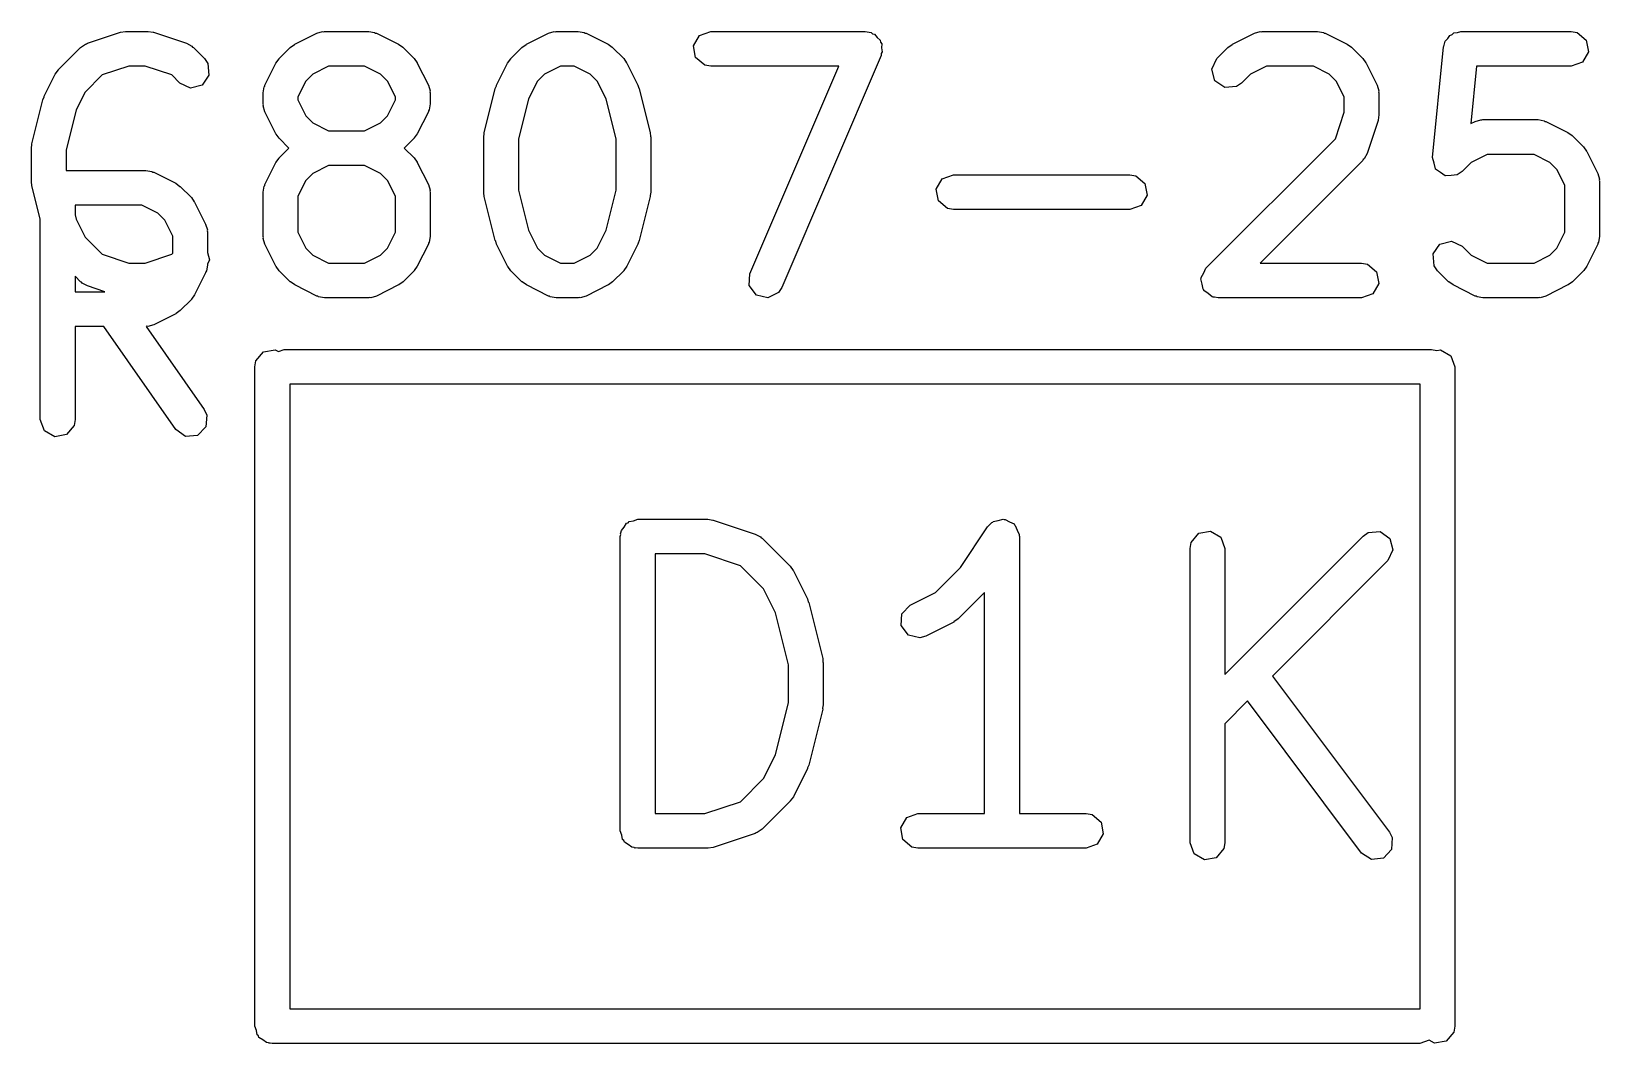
# Model space of a CAD drawing. Extents: x 0.14 to 2.87, y -2.36 to 0.08.
# Drawn here: x 0.4674 to 0.7339, y -2.318 to -2.1461 of the extents above; entities that cross this region are included whole.
import ezdxf

# ---------------------------------------------------------------- set-up
doc = ezdxf.new("R2010")
doc.units = 0
doc.header["$MEASUREMENT"] = 0
doc.layers.add('BLACK', color=7, linetype='CONTINUOUS')

msp = doc.modelspace()

# ---------------------------------------------------------------- linework, layer by layer
at = {"layer": 'BLACK', "linetype": 'CONTINUOUS'}
for p, q in [((0.476958, -2.14808), (0.482582, -2.14621)), ((0.482582, -2.14621), (0.483456, -2.14608)), ((0.483456, -2.14608), (0.483516, -2.14606)), ((0.483516, -2.14606), (0.487266, -2.14606)), ((0.487266, -2.14606), (0.488135, -2.14621)), ((0.488135, -2.14621), (0.488199, -2.14621)), ((0.488199, -2.14621), (0.493824, -2.14808)), ((0.512192, -2.14824), (0.515941, -2.14637)), ((0.515941, -2.14637), (0.516924, -2.14608)), ((0.516924, -2.14608), (0.517096, -2.14612)), ((0.517096, -2.14612), (0.517262, -2.14606)), ((0.517262, -2.14606), (0.524761, -2.14606)), ((0.524761, -2.14606), (0.525771, -2.14623)), ((0.525771, -2.14623), (0.525906, -2.14635)), ((0.525906, -2.14635), (0.526081, -2.14637)), ((0.526081, -2.14637), (0.529831, -2.14824)), ((0.551562, -2.14824), (0.555311, -2.14637)), ((0.555311, -2.14637), (0.556294, -2.14608)), ((0.556294, -2.14608), (0.556466, -2.14612)), ((0.556466, -2.14612), (0.556632, -2.14606)), ((0.556632, -2.14606), (0.560381, -2.14606)), ((0.560381, -2.14606), (0.561391, -2.14623)), ((0.561391, -2.14623), (0.561527, -2.14635)), ((0.561527, -2.14635), (0.561702, -2.14637)), ((0.561702, -2.14637), (0.565452, -2.14824)), ((0.579971, -2.1485), (0.580981, -2.14675)), ((0.580981, -2.14675), (0.582879, -2.14606)), ((0.582879, -2.14606), (0.609125, -2.14606)), ((0.609125, -2.14606), (0.610135, -2.14623)), ((0.610135, -2.14623), (0.610403, -2.14646)), ((0.610403, -2.14646), (0.610742, -2.14654)), ((0.610742, -2.14654), (0.611155, -2.14709)), ((0.611155, -2.14709), (0.611683, -2.14753)), ((0.611683, -2.14753), (0.611743, -2.14788)), ((0.611743, -2.14788), (0.611952, -2.14816)), ((0.671547, -2.14824), (0.675296, -2.14637)), ((0.675296, -2.14637), (0.676279, -2.14608)), ((0.676279, -2.14608), (0.676451, -2.14612)), ((0.676451, -2.14612), (0.676617, -2.14606)), ((0.676617, -2.14606), (0.685991, -2.14606)), ((0.685991, -2.14606), (0.687001, -2.14623)), ((0.687001, -2.14623), (0.687136, -2.14635)), ((0.687136, -2.14635), (0.687311, -2.14637)), ((0.687311, -2.14637), (0.691061, -2.14824)), ((0.707516, -2.14839), (0.707702, -2.14773)), ((0.707702, -2.14773), (0.708151, -2.14729)), ((0.708151, -2.14729), (0.708465, -2.14675)), ((0.708465, -2.14675), (0.708853, -2.14661)), ((0.708853, -2.14661), (0.709148, -2.14632)), ((0.709148, -2.14632), (0.709773, -2.14627)), ((0.709773, -2.14627), (0.710363, -2.14606)), ((0.710363, -2.14606), (0.72911, -2.14606)), ((0.72911, -2.14606), (0.73012, -2.14623)), ((0.73012, -2.14623), (0.731668, -2.14753)), ((0.731668, -2.14753), (0.732018, -2.14952)), ((0.472054, -2.15254), (0.475804, -2.1488)), ((0.475804, -2.1488), (0.476644, -2.14821)), ((0.476644, -2.14821), (0.47682, -2.14819)), ((0.47682, -2.14819), (0.476958, -2.14808)), ((0.493824, -2.14808), (0.494725, -2.14857)), ((0.494725, -2.14857), (0.494818, -2.14872)), ((0.494818, -2.14872), (0.494978, -2.1488)), ((0.494978, -2.1488), (0.496853, -2.15067)), ((0.50955, -2.15067), (0.511424, -2.1488)), ((0.511424, -2.1488), (0.512148, -2.14829)), ((0.512148, -2.14829), (0.512192, -2.14824)), ((0.529831, -2.14824), (0.53054, -2.14877)), ((0.53054, -2.14877), (0.530598, -2.1488)), ((0.530598, -2.1488), (0.532473, -2.15067)), ((0.54892, -2.15067), (0.550795, -2.1488)), ((0.550795, -2.1488), (0.551518, -2.14829)), ((0.551518, -2.14829), (0.551562, -2.14824)), ((0.565452, -2.14824), (0.566161, -2.14877)), ((0.566161, -2.14877), (0.566219, -2.1488)), ((0.566219, -2.1488), (0.568094, -2.15067)), ((0.580322, -2.15048), (0.579971, -2.1485)), ((0.581869, -2.15178), (0.580322, -2.15048)), ((0.611839, -2.15017), (0.594967, -2.18954)), ((0.611859, -2.14982), (0.611839, -2.15017)), ((0.612033, -2.14952), (0.611859, -2.14982)), ((0.611952, -2.14816), (0.611914, -2.14884)), ((0.611914, -2.14884), (0.612033, -2.14952)), ((0.668905, -2.15067), (0.67078, -2.1488)), ((0.67078, -2.1488), (0.671503, -2.14829)), ((0.671503, -2.14829), (0.671547, -2.14824)), ((0.691061, -2.14824), (0.69177, -2.14877)), ((0.69177, -2.14877), (0.691828, -2.1488)), ((0.691828, -2.1488), (0.693703, -2.15067)), ((0.70555, -2.16746), (0.707425, -2.14871)), ((0.707425, -2.14871), (0.707467, -2.14856)), ((0.707455, -2.1485), (0.707516, -2.14839)), ((0.707467, -2.14856), (0.707455, -2.1485)), ((0.732018, -2.14952), (0.731008, -2.15127)), ((0.471501, -2.15331), (0.472027, -2.1526)), ((0.472027, -2.1526), (0.472054, -2.15254)), ((0.483995, -2.15196), (0.479487, -2.15346)), ((0.486786, -2.15196), (0.483995, -2.15196)), ((0.491295, -2.15346), (0.486786, -2.15196)), ((0.496853, -2.15067), (0.497441, -2.15151)), ((0.497441, -2.15151), (0.497617, -2.15352)), ((0.507122, -2.15519), (0.508997, -2.15144)), ((0.508997, -2.15144), (0.509522, -2.15073)), ((0.509522, -2.15073), (0.50955, -2.15067)), ((0.517959, -2.15196), (0.515261, -2.15331)), ((0.524064, -2.15196), (0.517959, -2.15196)), ((0.526761, -2.15331), (0.524064, -2.15196)), ((0.532473, -2.15067), (0.532979, -2.15139)), ((0.532979, -2.15139), (0.533026, -2.15144)), ((0.533026, -2.15144), (0.534901, -2.15519)), ((0.546492, -2.15519), (0.548367, -2.15144)), ((0.548367, -2.15144), (0.548893, -2.15073)), ((0.548893, -2.15073), (0.54892, -2.15067)), ((0.557329, -2.15196), (0.554631, -2.15331)), ((0.559684, -2.15196), (0.557329, -2.15196)), ((0.562382, -2.15331), (0.559684, -2.15196)), ((0.568094, -2.15067), (0.5686, -2.15139)), ((0.5686, -2.15139), (0.568647, -2.15144)), ((0.568647, -2.15144), (0.570522, -2.15519)), ((0.582879, -2.15196), (0.581869, -2.15178)), ((0.604647, -2.15196), (0.582879, -2.15196)), ((0.589539, -2.18722), (0.604647, -2.15196)), ((0.668051, -2.1525), (0.668905, -2.15067)), ((0.668574, -2.15445), (0.668051, -2.1525)), ((0.677314, -2.15196), (0.674617, -2.15331)), ((0.685294, -2.15196), (0.677314, -2.15196)), ((0.687991, -2.15331), (0.685294, -2.15196)), ((0.693703, -2.15067), (0.694209, -2.15139)), ((0.694209, -2.15139), (0.694256, -2.15144)), ((0.694256, -2.15144), (0.696131, -2.15519)), ((0.713035, -2.15196), (0.712058, -2.16173)), ((0.72911, -2.15196), (0.713035, -2.15196)), ((0.731008, -2.15127), (0.72911, -2.15196)), ((0.469626, -2.15706), (0.471501, -2.15331)), ((0.479487, -2.15346), (0.476569, -2.15638)), ((0.492677, -2.15485), (0.491295, -2.15346)), ((0.494507, -2.1557), (0.492677, -2.15485)), ((0.496458, -2.15518), (0.494507, -2.1557)), ((0.497617, -2.15352), (0.496458, -2.15518)), ((0.50681, -2.15651), (0.506988, -2.1555)), ((0.506988, -2.1555), (0.507102, -2.15536)), ((0.507102, -2.15536), (0.507122, -2.15519)), ((0.514064, -2.15451), (0.512716, -2.1572)), ((0.515261, -2.15331), (0.514064, -2.15451)), ((0.527959, -2.15451), (0.526761, -2.15331)), ((0.529307, -2.1572), (0.527959, -2.15451)), ((0.534901, -2.15519), (0.535193, -2.15617)), ((0.544394, -2.16329), (0.546268, -2.15579)), ((0.546268, -2.15579), (0.546476, -2.15533)), ((0.546476, -2.15533), (0.546492, -2.15519)), ((0.553434, -2.15451), (0.551919, -2.15754)), ((0.554631, -2.15331), (0.553434, -2.15451)), ((0.563579, -2.15451), (0.562382, -2.15331)), ((0.565095, -2.15754), (0.563579, -2.15451)), ((0.570522, -2.15519), (0.570667, -2.15568)), ((0.570667, -2.15568), (0.570745, -2.15579)), ((0.570745, -2.15579), (0.57262, -2.16329)), ((0.670228, -2.15561), (0.668574, -2.15445)), ((0.672241, -2.15543), (0.670228, -2.15561)), ((0.673081, -2.15485), (0.672241, -2.15543)), ((0.674617, -2.15331), (0.673081, -2.15485)), ((0.689188, -2.15451), (0.687991, -2.15331)), ((0.690537, -2.1572), (0.689188, -2.15451)), ((0.696131, -2.15519), (0.696423, -2.15617)), ((0.467528, -2.16517), (0.469403, -2.15767)), ((0.469403, -2.15767), (0.46961, -2.1572)), ((0.46961, -2.1572), (0.469626, -2.15706)), ((0.476569, -2.15638), (0.475054, -2.15941)), ((0.50681, -2.15838), (0.50681, -2.15651)), ((0.50687, -2.15855), (0.50681, -2.15838)), ((0.506829, -2.15872), (0.50687, -2.15855)), ((0.512716, -2.1572), (0.512716, -2.15769)), ((0.512716, -2.15769), (0.514064, -2.16038)), ((0.527959, -2.16038), (0.529307, -2.15769)), ((0.529307, -2.15769), (0.529307, -2.1572)), ((0.535213, -2.15838), (0.535035, -2.15939)), ((0.535193, -2.15617), (0.535152, -2.15634)), ((0.535152, -2.15634), (0.535213, -2.15651)), ((0.535213, -2.15651), (0.535213, -2.15838)), ((0.551919, -2.15754), (0.550211, -2.16437)), ((0.566803, -2.16437), (0.565095, -2.15754)), ((0.690537, -2.15978), (0.690537, -2.1572)), ((0.696423, -2.15617), (0.696382, -2.15634)), ((0.696382, -2.15634), (0.696443, -2.15651)), ((0.696443, -2.15651), (0.696443, -2.16026)), ((0.475054, -2.15941), (0.473345, -2.16625)), ((0.507122, -2.1597), (0.506829, -2.15872)), ((0.508997, -2.16345), (0.507122, -2.1597)), ((0.514064, -2.16038), (0.515261, -2.16158)), ((0.526761, -2.16158), (0.527959, -2.16038)), ((0.534901, -2.1597), (0.533026, -2.16345)), ((0.534921, -2.15953), (0.534901, -2.1597)), ((0.535035, -2.15939), (0.534921, -2.15953)), ((0.689034, -2.16429), (0.690537, -2.15978)), ((0.696291, -2.16119), (0.694416, -2.16682)), ((0.696443, -2.16026), (0.696289, -2.16113)), ((0.696289, -2.16113), (0.696291, -2.16119)), ((0.712792, -2.16137), (0.713775, -2.16107)), ((0.713775, -2.16107), (0.713946, -2.16111)), ((0.713946, -2.16111), (0.714112, -2.16105)), ((0.714112, -2.16105), (0.723486, -2.16105)), ((0.723486, -2.16105), (0.724496, -2.16123)), ((0.724496, -2.16123), (0.724631, -2.16135)), ((0.509043, -2.1635), (0.508997, -2.16345)), ((0.50955, -2.16422), (0.509043, -2.1635)), ((0.515261, -2.16158), (0.517959, -2.16293)), ((0.517959, -2.16293), (0.524064, -2.16293)), ((0.524064, -2.16293), (0.526761, -2.16158)), ((0.533026, -2.16345), (0.5325, -2.16416)), ((0.544305, -2.16401), (0.544408, -2.16343)), ((0.544408, -2.16343), (0.544394, -2.16329)), ((0.57262, -2.16329), (0.572661, -2.16388)), ((0.572661, -2.16388), (0.572708, -2.16401)), ((0.712058, -2.16173), (0.712792, -2.16137)), ((0.724631, -2.16135), (0.724807, -2.16137)), ((0.724807, -2.16137), (0.728556, -2.16324)), ((0.728556, -2.16324), (0.729265, -2.16377)), ((0.729265, -2.16377), (0.729324, -2.16379)), ((0.729324, -2.16379), (0.731198, -2.16567)), ((0.46744, -2.16588), (0.467542, -2.1653)), ((0.46744, -2.17151), (0.46744, -2.16588)), ((0.467542, -2.1653), (0.467528, -2.16517)), ((0.473345, -2.16625), (0.473345, -2.16968)), ((0.511211, -2.16588), (0.50955, -2.16422)), ((0.50955, -2.16754), (0.511211, -2.16588)), ((0.532473, -2.16422), (0.530811, -2.16588)), ((0.530811, -2.16588), (0.532473, -2.16754)), ((0.5325, -2.16416), (0.532473, -2.16422)), ((0.544305, -2.17338), (0.544305, -2.16401)), ((0.550211, -2.16437), (0.550211, -2.17302)), ((0.566803, -2.17302), (0.566803, -2.16437)), ((0.572708, -2.16401), (0.572708, -2.17338)), ((0.66703, -2.18629), (0.689034, -2.16429)), ((0.731198, -2.16567), (0.731705, -2.16639)), ((0.731705, -2.16639), (0.731751, -2.16644)), ((0.731751, -2.16644), (0.733626, -2.17019)), ((0.507122, -2.17206), (0.508997, -2.16831)), ((0.508997, -2.16831), (0.509522, -2.1676)), ((0.509522, -2.1676), (0.50955, -2.16754)), ((0.517959, -2.16883), (0.515261, -2.17018)), ((0.524064, -2.16883), (0.517959, -2.16883)), ((0.526761, -2.17018), (0.524064, -2.16883)), ((0.532473, -2.16754), (0.532979, -2.16827)), ((0.532979, -2.16827), (0.533026, -2.16831)), ((0.533026, -2.16831), (0.534901, -2.17206)), ((0.693703, -2.16797), (0.676246, -2.18543)), ((0.693778, -2.16781), (0.693703, -2.16797)), ((0.693928, -2.16772), (0.693778, -2.16781)), ((0.694416, -2.16682), (0.693928, -2.16772)), ((0.705546, -2.1675), (0.705555, -2.16748)), ((0.705803, -2.16846), (0.705546, -2.1675)), ((0.705555, -2.16748), (0.70555, -2.16746)), ((0.706048, -2.16942), (0.705803, -2.16846)), ((0.712112, -2.16831), (0.710576, -2.16984)), ((0.714809, -2.16696), (0.712112, -2.16831)), ((0.722789, -2.16696), (0.714809, -2.16696)), ((0.725487, -2.16831), (0.722789, -2.16696)), ((0.726684, -2.16951), (0.725487, -2.16831)), ((0.467487, -2.17163), (0.46744, -2.17151)), ((0.467528, -2.17222), (0.467487, -2.17163)), ((0.473345, -2.16968), (0.486914, -2.16968)), ((0.486914, -2.16968), (0.487924, -2.16986)), ((0.487924, -2.16986), (0.488059, -2.16997)), ((0.488059, -2.16997), (0.488235, -2.16999)), ((0.488235, -2.16999), (0.491984, -2.17186)), ((0.491984, -2.17186), (0.492693, -2.17239)), ((0.514064, -2.17138), (0.512716, -2.17408)), ((0.515261, -2.17018), (0.514064, -2.17138)), ((0.527958, -2.17138), (0.526761, -2.17018)), ((0.529307, -2.17408), (0.527958, -2.17138)), ((0.621216, -2.17287), (0.622226, -2.17112)), ((0.622226, -2.17112), (0.624124, -2.17043)), ((0.624124, -2.17043), (0.65412, -2.17043)), ((0.65412, -2.17043), (0.65513, -2.17061)), ((0.65513, -2.17061), (0.656677, -2.1719)), ((0.656677, -2.1719), (0.657028, -2.17389)), ((0.706064, -2.16943), (0.706048, -2.16942)), ((0.706069, -2.16945), (0.706064, -2.16943)), ((0.706882, -2.17002), (0.706069, -2.16945)), ((0.707688, -2.1706), (0.706882, -2.17002)), ((0.707708, -2.1706), (0.707688, -2.1706)), ((0.707724, -2.17061), (0.707708, -2.1706)), ((0.708712, -2.17052), (0.707724, -2.17061)), ((0.709703, -2.17045), (0.708712, -2.17052)), ((0.709716, -2.17043), (0.709703, -2.17045)), ((0.709736, -2.17043), (0.709716, -2.17043)), ((0.710576, -2.16984), (0.709736, -2.17043)), ((0.728032, -2.1722), (0.726684, -2.16951)), ((0.733626, -2.17019), (0.733919, -2.17117)), ((0.733919, -2.17117), (0.733878, -2.17134)), ((0.733878, -2.17134), (0.733938, -2.17151)), ((0.733938, -2.17151), (0.733938, -2.18088)), ((0.468963, -2.17796), (0.467528, -2.17222)), ((0.492693, -2.17239), (0.492752, -2.17242)), ((0.492752, -2.17242), (0.494626, -2.17429)), ((0.494626, -2.17429), (0.495133, -2.17502)), ((0.50681, -2.17338), (0.506988, -2.17237)), ((0.50681, -2.18088), (0.50681, -2.17338)), ((0.506988, -2.17237), (0.507102, -2.17224)), ((0.507102, -2.17224), (0.507122, -2.17206)), ((0.512716, -2.17408), (0.512716, -2.18018)), ((0.529307, -2.18018), (0.529307, -2.17408)), ((0.534901, -2.17206), (0.535193, -2.17304)), ((0.535193, -2.17304), (0.535152, -2.17321)), ((0.535152, -2.17321), (0.535213, -2.17338)), ((0.535213, -2.17338), (0.535213, -2.18088)), ((0.544352, -2.17351), (0.544305, -2.17338)), ((0.544394, -2.1741), (0.544352, -2.17351)), ((0.546268, -2.1816), (0.544394, -2.1741)), ((0.550211, -2.17302), (0.551919, -2.17985)), ((0.565095, -2.17985), (0.566803, -2.17302)), ((0.57262, -2.1741), (0.570745, -2.1816)), ((0.572708, -2.17338), (0.572606, -2.17396)), ((0.572606, -2.17396), (0.57262, -2.1741)), ((0.621566, -2.17486), (0.621216, -2.17287)), ((0.657028, -2.17389), (0.656018, -2.17564)), ((0.728032, -2.18018), (0.728032, -2.1722)), ((0.486217, -2.17558), (0.474869, -2.17558)), ((0.474869, -2.17558), (0.474869, -2.17724)), ((0.474869, -2.17724), (0.475054, -2.17797)), ((0.488915, -2.17693), (0.486217, -2.17558)), ((0.490112, -2.17813), (0.488915, -2.17693)), ((0.495133, -2.17502), (0.495179, -2.17506)), ((0.495179, -2.17506), (0.497054, -2.17881)), ((0.623114, -2.17616), (0.621566, -2.17486)), ((0.624124, -2.17633), (0.623114, -2.17616)), ((0.65412, -2.17633), (0.624124, -2.17633)), ((0.656018, -2.17564), (0.65412, -2.17633)), ((0.468963, -2.212), (0.468963, -2.17796)), ((0.475054, -2.17797), (0.476569, -2.18101)), ((0.49146, -2.18083), (0.490112, -2.17813)), ((0.497054, -2.17881), (0.497347, -2.17979)), ((0.497347, -2.17979), (0.497306, -2.17996)), ((0.551919, -2.17985), (0.553434, -2.18288)), ((0.563579, -2.18288), (0.565095, -2.17985)), ((0.476569, -2.18101), (0.479487, -2.18392)), ((0.49146, -2.18376), (0.49146, -2.18083)), ((0.497306, -2.17996), (0.497366, -2.18013)), ((0.497366, -2.18013), (0.497366, -2.18362)), ((0.50687, -2.18105), (0.50681, -2.18088)), ((0.506829, -2.18122), (0.50687, -2.18105)), ((0.507122, -2.1822), (0.506829, -2.18122)), ((0.508997, -2.18595), (0.507122, -2.1822)), ((0.512716, -2.18018), (0.514064, -2.18288)), ((0.527958, -2.18288), (0.529307, -2.18018)), ((0.534901, -2.1822), (0.533026, -2.18595)), ((0.534921, -2.18202), (0.534901, -2.1822)), ((0.535035, -2.18189), (0.534921, -2.18202)), ((0.535213, -2.18088), (0.535035, -2.18189)), ((0.546347, -2.18171), (0.546268, -2.1816)), ((0.546492, -2.1822), (0.546347, -2.18171)), ((0.548367, -2.18595), (0.546492, -2.1822)), ((0.570522, -2.1822), (0.568647, -2.18595)), ((0.570538, -2.18206), (0.570522, -2.1822)), ((0.570745, -2.1816), (0.570538, -2.18206)), ((0.705636, -2.18386), (0.706794, -2.18221)), ((0.706794, -2.18221), (0.708745, -2.18169)), ((0.708745, -2.18169), (0.710576, -2.18254)), ((0.710576, -2.18254), (0.712112, -2.18408)), ((0.726684, -2.18288), (0.728032, -2.18018)), ((0.733626, -2.1822), (0.731751, -2.18595)), ((0.733646, -2.18202), (0.733626, -2.1822)), ((0.73376, -2.18189), (0.733646, -2.18202)), ((0.733938, -2.18088), (0.73376, -2.18189)), ((0.479487, -2.18392), (0.483995, -2.18543)), ((0.486786, -2.18543), (0.491295, -2.18392)), ((0.491295, -2.18392), (0.49146, -2.18376)), ((0.497366, -2.18362), (0.497706, -2.18489)), ((0.497706, -2.18489), (0.497366, -2.18562)), ((0.514064, -2.18288), (0.515261, -2.18408)), ((0.515261, -2.18408), (0.517959, -2.18543)), ((0.524064, -2.18543), (0.526761, -2.18408)), ((0.526761, -2.18408), (0.527958, -2.18288)), ((0.553434, -2.18288), (0.554632, -2.18408)), ((0.554632, -2.18408), (0.557329, -2.18543)), ((0.559684, -2.18543), (0.562382, -2.18408)), ((0.562382, -2.18408), (0.563579, -2.18288)), ((0.705812, -2.18588), (0.705636, -2.18386)), ((0.712112, -2.18408), (0.714809, -2.18543)), ((0.722789, -2.18543), (0.725486, -2.18408)), ((0.725486, -2.18408), (0.726684, -2.18288)), ((0.475804, -2.18859), (0.474869, -2.18766)), ((0.474869, -2.18766), (0.474869, -2.1903)), ((0.483995, -2.18543), (0.486786, -2.18543)), ((0.497054, -2.18707), (0.495179, -2.19082)), ((0.497074, -2.1869), (0.497054, -2.18707)), ((0.497188, -2.18676), (0.497074, -2.1869)), ((0.497366, -2.18575), (0.497188, -2.18676)), ((0.497366, -2.18562), (0.497366, -2.18575)), ((0.509043, -2.18599), (0.508997, -2.18595)), ((0.50955, -2.18672), (0.509043, -2.18599)), ((0.511424, -2.18859), (0.50955, -2.18672)), ((0.517959, -2.18543), (0.524064, -2.18543)), ((0.532473, -2.18672), (0.530598, -2.18859)), ((0.5325, -2.18666), (0.532473, -2.18672)), ((0.533026, -2.18595), (0.5325, -2.18666)), ((0.548413, -2.18599), (0.548367, -2.18595)), ((0.54892, -2.18672), (0.548413, -2.18599)), ((0.550794, -2.18859), (0.54892, -2.18672)), ((0.557329, -2.18543), (0.559684, -2.18543)), ((0.568094, -2.18672), (0.566219, -2.18859)), ((0.568121, -2.18666), (0.568094, -2.18672)), ((0.568647, -2.18595), (0.568121, -2.18666)), ((0.589426, -2.18923), (0.589539, -2.18722)), ((0.66621, -2.18787), (0.666654, -2.1871)), ((0.666233, -2.188), (0.66621, -2.18787)), ((0.666654, -2.1871), (0.66703, -2.18629)), ((0.676246, -2.18543), (0.69349, -2.18543)), ((0.69349, -2.18543), (0.6945, -2.1856)), ((0.6945, -2.1856), (0.696047, -2.1869)), ((0.696047, -2.1869), (0.696398, -2.18889)), ((0.7064, -2.18672), (0.705812, -2.18588)), ((0.708275, -2.18859), (0.7064, -2.18672)), ((0.714809, -2.18543), (0.722789, -2.18543)), ((0.731198, -2.18672), (0.729324, -2.18859)), ((0.731225, -2.18666), (0.731198, -2.18672)), ((0.731751, -2.18595), (0.731225, -2.18666)), ((0.474869, -2.1903), (0.479944, -2.1903)), ((0.475964, -2.18867), (0.475804, -2.18859)), ((0.476056, -2.18882), (0.475964, -2.18867)), ((0.476958, -2.18931), (0.476056, -2.18882)), ((0.479944, -2.1903), (0.476958, -2.18931)), ((0.511483, -2.18862), (0.511424, -2.18859)), ((0.512192, -2.18914), (0.511483, -2.18862)), ((0.515941, -2.19102), (0.512192, -2.18914)), ((0.529831, -2.18914), (0.526081, -2.19102)), ((0.529875, -2.1891), (0.529831, -2.18914)), ((0.530598, -2.18859), (0.529875, -2.1891)), ((0.550853, -2.18862), (0.550794, -2.18859)), ((0.551562, -2.18914), (0.550853, -2.18862)), ((0.555311, -2.19102), (0.551562, -2.18914)), ((0.565452, -2.18914), (0.561702, -2.19102)), ((0.565496, -2.1891), (0.565452, -2.18914)), ((0.566219, -2.18859), (0.565496, -2.1891)), ((0.590636, -2.19085), (0.589426, -2.18923)), ((0.594405, -2.1904), (0.592602, -2.19131)), ((0.594967, -2.18954), (0.594405, -2.1904)), ((0.666176, -2.18812), (0.666233, -2.188)), ((0.666406, -2.18898), (0.666176, -2.18812)), ((0.666561, -2.18986), (0.666406, -2.18898)), ((0.666664, -2.18994), (0.666561, -2.18986)), ((0.666699, -2.19007), (0.666664, -2.18994)), ((0.667427, -2.19058), (0.666699, -2.19007)), ((0.668108, -2.19115), (0.667427, -2.19058)), ((0.696398, -2.18889), (0.695388, -2.19064)), ((0.708333, -2.18862), (0.708275, -2.18859)), ((0.709042, -2.18914), (0.708333, -2.18862)), ((0.712792, -2.19102), (0.709042, -2.18914)), ((0.728556, -2.18914), (0.724807, -2.19102)), ((0.7286, -2.1891), (0.728556, -2.18914)), ((0.729324, -2.18859), (0.7286, -2.1891)), ((0.494626, -2.19159), (0.492752, -2.19347)), ((0.494654, -2.19153), (0.494626, -2.19159)), ((0.495179, -2.19082), (0.494654, -2.19153)), ((0.516117, -2.19104), (0.515941, -2.19102)), ((0.516252, -2.19115), (0.516117, -2.19104)), ((0.517262, -2.19133), (0.516252, -2.19115)), ((0.524761, -2.19133), (0.517262, -2.19133)), ((0.524927, -2.19127), (0.524761, -2.19133)), ((0.525099, -2.19131), (0.524927, -2.19127)), ((0.526081, -2.19102), (0.525099, -2.19131)), ((0.555487, -2.19104), (0.555311, -2.19102)), ((0.555622, -2.19115), (0.555487, -2.19104)), ((0.556632, -2.19133), (0.555622, -2.19115)), ((0.560381, -2.19133), (0.556632, -2.19133)), ((0.560547, -2.19127), (0.560381, -2.19133)), ((0.560719, -2.19131), (0.560547, -2.19127)), ((0.561702, -2.19102), (0.560719, -2.19131)), ((0.592602, -2.19131), (0.590636, -2.19085)), ((0.668288, -2.19119), (0.668108, -2.19115)), ((0.668354, -2.19123), (0.668288, -2.19119)), ((0.668483, -2.19122), (0.668354, -2.19123)), ((0.669118, -2.19133), (0.668483, -2.19122)), ((0.69349, -2.19133), (0.669118, -2.19133)), ((0.695388, -2.19064), (0.69349, -2.19133)), ((0.712967, -2.19104), (0.712792, -2.19102)), ((0.713102, -2.19115), (0.712967, -2.19104)), ((0.714112, -2.19133), (0.713102, -2.19115)), ((0.723486, -2.19133), (0.714112, -2.19133)), ((0.723652, -2.19127), (0.723486, -2.19133)), ((0.723824, -2.19131), (0.723652, -2.19127)), ((0.724807, -2.19102), (0.723824, -2.19131)), ((0.488235, -2.19589), (0.487252, -2.19619)), ((0.491984, -2.19402), (0.488235, -2.19589)), ((0.492028, -2.19397), (0.491984, -2.19402)), ((0.492752, -2.19347), (0.492028, -2.19397)), ((0.479752, -2.19621), (0.474869, -2.19621)), ((0.474869, -2.19621), (0.474869, -2.212)), ((0.491994, -2.21369), (0.479752, -2.19621)), ((0.48708, -2.19615), (0.486951, -2.19619)), ((0.486951, -2.19619), (0.496832, -2.21031)), ((0.487252, -2.19619), (0.48708, -2.19615)), ((0.505607, -2.20205), (0.506906, -2.2005)), ((0.506906, -2.2005), (0.508895, -2.20015)), ((0.508895, -2.20015), (0.509422, -2.20045)), ((0.509422, -2.20045), (0.510382, -2.2001)), ((0.510382, -2.2001), (0.705382, -2.2001)), ((0.705382, -2.2001), (0.706265, -2.20026)), ((0.706265, -2.20026), (0.706895, -2.20015)), ((0.706895, -2.20015), (0.708644, -2.20116)), ((0.708644, -2.20116), (0.709335, -2.20306)), ((0.505429, -2.20306), (0.505607, -2.20205)), ((0.505429, -2.31506), (0.505429, -2.20306)), ((0.709335, -2.20306), (0.709335, -2.31506)), ((0.511335, -2.20601), (0.511335, -2.3121)), ((0.703429, -2.20601), (0.511335, -2.20601)), ((0.703429, -2.31211), (0.703429, -2.20601)), ((0.496832, -2.21031), (0.497265, -2.21124)), ((0.497265, -2.21124), (0.497089, -2.21325)), ((0.469654, -2.2139), (0.468963, -2.212)), ((0.471403, -2.21491), (0.469654, -2.2139)), ((0.473392, -2.21456), (0.471403, -2.21491)), ((0.474691, -2.21301), (0.473392, -2.21456)), ((0.474869, -2.212), (0.474691, -2.21301)), ((0.493649, -2.21485), (0.491994, -2.21369)), ((0.497089, -2.21325), (0.495661, -2.21468)), ((0.495661, -2.21468), (0.493649, -2.21485)), ((0.567702, -2.23087), (0.568196, -2.23028)), ((0.568196, -2.23028), (0.568579, -2.22962)), ((0.568579, -2.22962), (0.568829, -2.22953)), ((0.568829, -2.22953), (0.569001, -2.22932)), ((0.569001, -2.22932), (0.569756, -2.22919)), ((0.569756, -2.22919), (0.570477, -2.22893)), ((0.570477, -2.22893), (0.582382, -2.22893)), ((0.582382, -2.22893), (0.583251, -2.22908)), ((0.583251, -2.22908), (0.583316, -2.22908)), ((0.583316, -2.22908), (0.590458, -2.23146)), ((0.625325, -2.23714), (0.629925, -2.23024)), ((0.629925, -2.23024), (0.630633, -2.2295)), ((0.630633, -2.2295), (0.630796, -2.22945)), ((0.630796, -2.22945), (0.630905, -2.22932)), ((0.630905, -2.22932), (0.63175, -2.22917)), ((0.63175, -2.22917), (0.632572, -2.22893)), ((0.632572, -2.22893), (0.632727, -2.229)), ((0.632727, -2.229), (0.632895, -2.22897)), ((0.632895, -2.22897), (0.633637, -2.2294)), ((0.633637, -2.2294), (0.634421, -2.22974)), ((0.634421, -2.22974), (0.634497, -2.2299)), ((0.634497, -2.2299), (0.634644, -2.22998)), ((0.634644, -2.22998), (0.634937, -2.23079)), ((0.567524, -2.23188), (0.567592, -2.2315)), ((0.567524, -2.28188), (0.567524, -2.23188)), ((0.567569, -2.23137), (0.567635, -2.23125)), ((0.567592, -2.2315), (0.567569, -2.23137)), ((0.567635, -2.23125), (0.567702, -2.23087)), ((0.590458, -2.23146), (0.59136, -2.23195)), ((0.59136, -2.23195), (0.591453, -2.2321)), ((0.591453, -2.2321), (0.591613, -2.23217)), ((0.591613, -2.23217), (0.596375, -2.23693)), ((0.634937, -2.23079), (0.635317, -2.23155)), ((0.635317, -2.23155), (0.635276, -2.23172)), ((0.635276, -2.23172), (0.635335, -2.23188)), ((0.635335, -2.23188), (0.635335, -2.27893)), ((0.664334, -2.23388), (0.664512, -2.23287)), ((0.664512, -2.23287), (0.66581, -2.23132)), ((0.66581, -2.23132), (0.667799, -2.23097)), ((0.667799, -2.23097), (0.669549, -2.23198)), ((0.669549, -2.23198), (0.670239, -2.23388)), ((0.670239, -2.25532), (0.69377, -2.23179)), ((0.69377, -2.23179), (0.69461, -2.2312)), ((0.69461, -2.2312), (0.696622, -2.23103)), ((0.696622, -2.23103), (0.698277, -2.23219)), ((0.698277, -2.23219), (0.6988, -2.23414)), ((0.581903, -2.23483), (0.57343, -2.23483)), ((0.57343, -2.23483), (0.57343, -2.27893)), ((0.58793, -2.23684), (0.581903, -2.23483)), ((0.664334, -2.28388), (0.664334, -2.23388)), ((0.670239, -2.23388), (0.670239, -2.25532)), ((0.6988, -2.23414), (0.697946, -2.23597)), ((0.59186, -2.24077), (0.58793, -2.23684)), ((0.596375, -2.23693), (0.596881, -2.23766)), ((0.596881, -2.23766), (0.596928, -2.2377)), ((0.596928, -2.2377), (0.599309, -2.24246)), ((0.621109, -2.24136), (0.625325, -2.23714)), ((0.697946, -2.23597), (0.678328, -2.25558)), ((0.593882, -2.24481), (0.59186, -2.24077)), ((0.599309, -2.24246), (0.599454, -2.24295)), ((0.599454, -2.24295), (0.599532, -2.24307)), ((0.599532, -2.24307), (0.601913, -2.25259)), ((0.615387, -2.24499), (0.616776, -2.24352)), ((0.616776, -2.24352), (0.621109, -2.24136)), ((0.629429, -2.24139), (0.624946, -2.24587)), ((0.629429, -2.27893), (0.629429, -2.24139)), ((0.596096, -2.25367), (0.593882, -2.24481)), ((0.615266, -2.24701), (0.615387, -2.24499)), ((0.624179, -2.24642), (0.619417, -2.24881)), ((0.624223, -2.24638), (0.624179, -2.24642)), ((0.624946, -2.24587), (0.624223, -2.24638)), ((0.616469, -2.24863), (0.615266, -2.24701)), ((0.618434, -2.2491), (0.616469, -2.24863)), ((0.619417, -2.24881), (0.618434, -2.2491)), ((0.596096, -2.26009), (0.596096, -2.25367)), ((0.601913, -2.25259), (0.601955, -2.25318)), ((0.601955, -2.25318), (0.602001, -2.25331)), ((0.602001, -2.25331), (0.602001, -2.26045)), ((0.678328, -2.25558), (0.69822, -2.28211)), ((0.67411, -2.2598), (0.670239, -2.26367)), ((0.693496, -2.28565), (0.67411, -2.2598)), ((0.593882, -2.26894), (0.596096, -2.26009)), ((0.601913, -2.26117), (0.599532, -2.27069)), ((0.602001, -2.26045), (0.601899, -2.26103)), ((0.601899, -2.26103), (0.601913, -2.26117)), ((0.670239, -2.26367), (0.670239, -2.28388)), ((0.59186, -2.27299), (0.593882, -2.26894)), ((0.58793, -2.27692), (0.59186, -2.27299)), ((0.599309, -2.27129), (0.596928, -2.27606)), ((0.599325, -2.27116), (0.599309, -2.27129)), ((0.599532, -2.27069), (0.599325, -2.27116)), ((0.581903, -2.27893), (0.58793, -2.27692)), ((0.596375, -2.27682), (0.591613, -2.28159)), ((0.596402, -2.27677), (0.596375, -2.27682)), ((0.596928, -2.27606), (0.596402, -2.27677)), ((0.57343, -2.27893), (0.581903, -2.27893)), ((0.615188, -2.28137), (0.616198, -2.27962)), ((0.616198, -2.27962), (0.618096, -2.27893)), ((0.618096, -2.27893), (0.629429, -2.27893)), ((0.635335, -2.27893), (0.646668, -2.27893)), ((0.646668, -2.27893), (0.647678, -2.2791)), ((0.647678, -2.2791), (0.649225, -2.2804)), ((0.649225, -2.2804), (0.649576, -2.28239)), ((0.567787, -2.2826), (0.567524, -2.28188)), ((0.56792, -2.28336), (0.567787, -2.2826)), ((0.568124, -2.28353), (0.56792, -2.28336)), ((0.568215, -2.28378), (0.568124, -2.28353)), ((0.568879, -2.28416), (0.568215, -2.28378)), ((0.590458, -2.2823), (0.583316, -2.28468)), ((0.590597, -2.28219), (0.590458, -2.2823)), ((0.590773, -2.28217), (0.590597, -2.28219)), ((0.591613, -2.28159), (0.590773, -2.28217)), ((0.615539, -2.28336), (0.615188, -2.28137)), ((0.617086, -2.28465), (0.615539, -2.28336)), ((0.649576, -2.28239), (0.648566, -2.28414)), ((0.665025, -2.28578), (0.664334, -2.28388)), ((0.670239, -2.28388), (0.670061, -2.28489)), ((0.69822, -2.28211), (0.698684, -2.28302)), ((0.698684, -2.28302), (0.698573, -2.28504)), ((0.569467, -2.28465), (0.568879, -2.28416)), ((0.569851, -2.28472), (0.569467, -2.28465)), ((0.569964, -2.28479), (0.569851, -2.28472)), ((0.570094, -2.28476), (0.569964, -2.28479)), ((0.570477, -2.28483), (0.570094, -2.28476)), ((0.582382, -2.28483), (0.570477, -2.28483)), ((0.582442, -2.28481), (0.582382, -2.28483)), ((0.583316, -2.28468), (0.582442, -2.28481)), ((0.618096, -2.28483), (0.617086, -2.28465)), ((0.646668, -2.28483), (0.618096, -2.28483)), ((0.648566, -2.28414), (0.646668, -2.28483)), ((0.666774, -2.28679), (0.665025, -2.28578)), ((0.668763, -2.28644), (0.666774, -2.28679)), ((0.670061, -2.28489), (0.668763, -2.28644)), ((0.695187, -2.28675), (0.693496, -2.28565)), ((0.697193, -2.28651), (0.695187, -2.28675)), ((0.698573, -2.28504), (0.697193, -2.28651)), ((0.511335, -2.3121), (0.703382, -2.3121)), ((0.703382, -2.3121), (0.703429, -2.31211)), ((0.505691, -2.31578), (0.505429, -2.31506)), ((0.505825, -2.31653), (0.505691, -2.31578)), ((0.709335, -2.31506), (0.709157, -2.31607)), ((0.506029, -2.3167), (0.505825, -2.31653)), ((0.50612, -2.31695), (0.506029, -2.3167)), ((0.506784, -2.31734), (0.50612, -2.31695)), ((0.507372, -2.31783), (0.506784, -2.31734)), ((0.507756, -2.3179), (0.507372, -2.31783)), ((0.507869, -2.31796), (0.507756, -2.3179)), ((0.507998, -2.31794), (0.507869, -2.31796)), ((0.508382, -2.31801), (0.507998, -2.31794)), ((0.703382, -2.31801), (0.508382, -2.31801)), ((0.704955, -2.31744), (0.703382, -2.31801)), ((0.705869, -2.31796), (0.704955, -2.31744)), ((0.707858, -2.31761), (0.705869, -2.31796)), ((0.709157, -2.31607), (0.707858, -2.31761))]:
    msp.add_line(p, q, dxfattribs=at)

doc.saveas('drawing.dxf')
